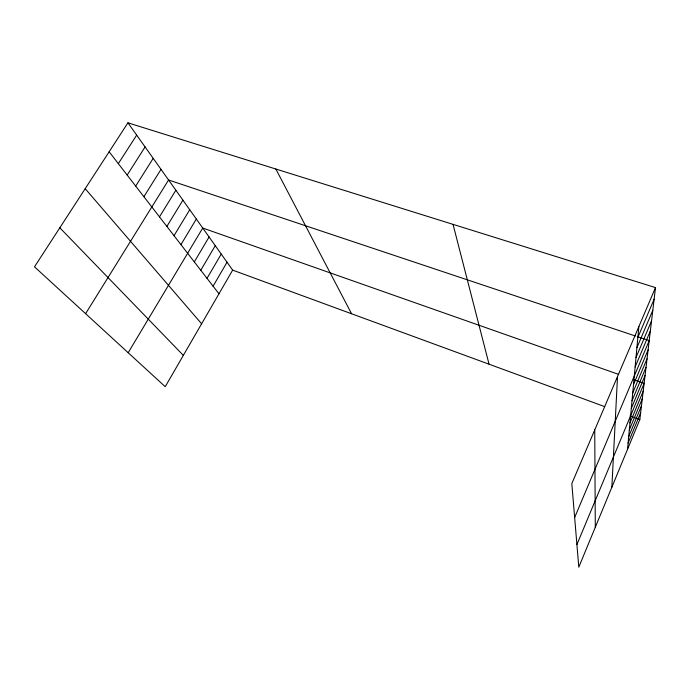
<?xml version="1.0" encoding="UTF-8"?>
<svg xmlns="http://www.w3.org/2000/svg" width="690" height="690" viewBox="0 0 690 690"><rect width="100%" height="100%" fill="white"/><g stroke="black" fill="none" stroke-linecap="round" stroke-linejoin="round"><path stroke-width="1.03" d="M611.857 487.209L617.516 376.559M627.529 449.302L638.862 326.56M655.5 287.601L571.82 483.587L578.798 567.18L639.837 419.529L655.5 287.601L127.935 122.82L34.5 266.823L165.229 386.685L232.651 270.126L127.935 122.82M628.098 443.092L640.63 412.827M629.961 422.979L643.209 391.152M629.315 429.948L642.312 398.656M628.693 436.641L641.459 405.875M631.307 408.42L645.064 375.481M576.909 544.557L644.132 383.355L633.411 379.578M633.506 384.606L648.108 349.873M632.739 392.877L647.048 358.757M632.005 400.804L646.038 367.287M635.128 366.977L650.36 330.933M574.649 517.534L649.204 340.61L637.431 336.668M635.999 357.558L651.558 320.833M637.862 337.384L654.12 299.201M636.913 347.708L652.809 310.259M213.089 286.186L227.036 262.226M207.026 278.346L221.24 254.075M200.773 270.256L215.271 245.674M194.313 261.898L209.096 236.998M128.193 352.719L202.731 228.028L618.594 374.368M180.944 244.614L196.339 219.041M174.027 235.67L189.741 209.76M166.876 226.423L182.919 200.169M159.485 216.867L175.872 190.25M85.603 313.674L168.576 179.987L635.464 336.013M143.9 196.71L161.02 169.361M135.689 186.093L153.197 158.355M127.167 175.079L145.081 146.944M118.326 163.642L136.672 135.111M232.651 270.126L604.69 406.626M630.005 415.915L639.837 419.529M59.823 227.795L183.342 355.367M85.198 188.698L201.609 323.791M109.149 151.774L218.963 293.785M275.836 169.016L351.572 313.76M453.037 224.362L489.055 364.199M594.737 429.922L595.298 527.272"/></g></svg>
